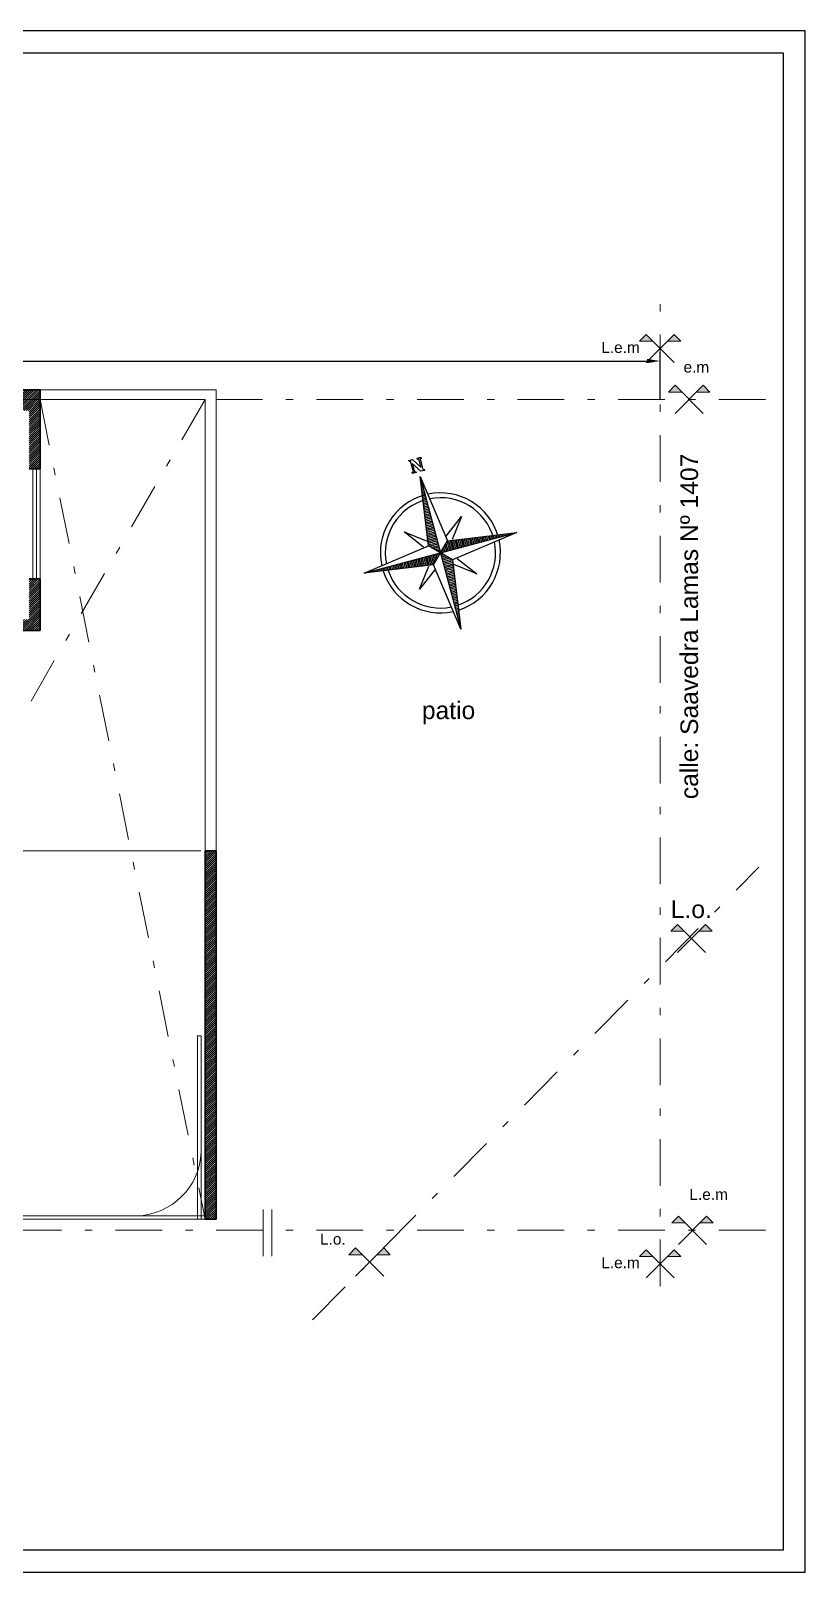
# Model space of a CAD drawing. Header units: millimetres. Extents: x 2761 to 3221, y 1635 to 1962.
# Drawn here: x 3210.88 to 3221.43, y 1697.65 to 1718.65 of the extents above; entities that cross this region are included whole.
import ezdxf

# ---------------------------------------------------------------- set-up
doc = ezdxf.new("R2010")
doc.units = ezdxf.units.MM
for name, pattern in [('ACAD_ISO10W100', [18, 12, -3, 0, -3]), ('DASHDOT', [25.4, 12.7, -6.35, 0, -6.35]), ('DASHED', [19.05, 12.7, -6.35])]:
    doc.linetypes.add(name, pattern=pattern)
doc.layers.get('Defpoints').update_dxf_attribs({"lineweight": 5})
for name, color, linetype, lineweight in [('Aberturas', 239, 'Continuous', 18), ('Cotas', 8, 'Continuous', 15), ('Ejes', 3, 'DASHDOT', 13), ('Muros', 6, 'Continuous', 50), ('Proyecciones', 249, 'DASHED', 0), ('Rayado', 7, 'Continuous', 15), ('Textos', 3, 'Continuous', 9)]:
    doc.layers.add(name, color=color, linetype=linetype, lineweight=lineweight)
doc.layers.add('No View', color=70, linetype='Continuous', plot=False)
doc.styles.add('cotas', font='romans.shx', dxfattribs={"width": 0.8})
doc.styles.get("Standard").update_dxf_attribs({"font": 'arial.ttf'})
doc.dimstyles.new('Esc 1-100', dxfattribs={"dimtxt": 0.2, "dimasz": 0.18, "dimexe": 0.12, "dimexo": 0, "dimgap": 0.08, "dimtad": 1, "dimzin": 4, "dimdsep": 46, "dimtxsty": 'cotas', "dimcen": 2.5, "dimclrd": 7, "dimclre": 7, "dimclrt": 256, "dimaunit": 1, "dimadec": 3, "dimazin": 0, "dimtfac": 1, "dimtmove": 1, "dimatfit": 3, "dimfxl": 0.12, "dimarcsym": 0})
picture_1 = doc.add_image_def('image1.png', size_in_pixel=(356, 237))
pattern_1 = [(45, (0, 0), (-0.01414213562, 0.01414213562), [])]

# ---------------------------------------------------------------- blocks, each defined once
blk = doc.blocks.new('Rotulo-PRONEV')
at = {"ltscale": 4}
for p, q in [((14.857, 1.299), (8.644, 1.299)), ((14.857, 0.801), (8.644, 0.801))]:
    blk.add_line(p, q, dxfattribs=at)
for points in [[(20.701, 2.099), (0.299, 2.099), (0.299, 29.398), (20.701, 29.398)], [(0.299, 1.797), (5.789, 1.797), (5.789, 0.294), (0.299, 0.294)], [(14.857, 0.296), (8.644, 0.296), (8.644, 1.8), (14.857, 1.8)], [(20.701, 1.8), (15.156, 1.8), (15.156, 0.296), (20.701, 0.296)]]:
    blk.add_lwpolyline(points, close=True, dxfattribs=at)
at = {"layer": 'No View'}
blk.add_line((9.444, 0.801), (9.444, 0.296), dxfattribs=at)
for points in [[(0, 0), (21, 0), (21, 29.7), (0, 29.7)], [(6.088, 1.793), (8.345, 1.793), (8.345, 0.298), (6.088, 0.298)]]:
    blk.add_lwpolyline(points, close=True, dxfattribs=at)
at = {"lineweight": 0, "insert": (0.685, 1.503), "char_height": 0.1803, "width": 5.63699, "attachment_point": 1, "line_spacing_factor": 0.999934}
blk.add_mtext('{\\fArial Narrow|b0|i0|c0|p34;\\H1.66667x;PRONEV\\P\\H0.6x;PROGRAMA DE ETIQUETADO DE VIVIENDAS \\P\\H0.66667x;CURSO DE ETIQUETADORES DE VIVIENDA}', dxfattribs=at)
at = {"lineweight": 0, "line_spacing_factor": 0.999934}
for s, insert, char_height, attachment_point in [('{\\fArial Narrow|b0|i0|c0|p34;PROTOTIPO:}', (8.844, 1.55), 0.1202, 4), ('{\\fArial Narrow|b0|i0|c0|p34;Caso Base}', (9.744, 1.55), 0.1202, 4), ('{\\fArial Narrow|b0|i0|c0|p34;NOMBRE | APELLIDO:}', (15.342, 1.599), 0.1202, 1), ('{\\fArial Narrow|b0|i0|c0|p34;CODIGO PROTOTIPO}:', (8.844, 1.048), 0.1202, 4), ('{\\fArial Narrow|b0|i0|c0|p34;PRT000033767}', (10.344, 1.05), 0.1202, 4), ('{\\fArial Narrow|b0|i0|c0|p34;ALESSANDRO KLEIN VOGT}', (17.929, 1.048), 0.35, 5), ('{\\fArial Narrow|b0|i0|c0|p34;PLANO}:', (8.844, 0.55), 0.1202, 4)]:
    blk.add_mtext(s, dxfattribs=dict(at, insert=insert, char_height=char_height, attachment_point=attachment_point))
image = blk.add_image(picture_1, insert=(6.088, 0.298), size_in_units=(2.257, 1.502))
image.dxf.flags = 7
blk = doc.blocks.new('*D353')
at = {"layer": 'Cotas', "color": 7, "lineweight": -2, "transparency": 16777216}
for p, q in [((3196.955, 1713.626), (3196.955, 1714.269)), ((3219.454, 1713.626), (3219.454, 1714.269)), ((3197.135, 1714.149), (3219.274, 1714.149))]:
    blk.add_line(p, q, dxfattribs=at)
at = {"layer": 'Cotas', "color": 7, "transparency": 16777216}
for points in [[(3197.135, 1714.179), (3197.135, 1714.119), (3196.955, 1714.149)], [(3219.274, 1714.179), (3219.274, 1714.119), (3219.454, 1714.149)]]:
    blk.add_solid(points, dxfattribs=at)
at = {"layer": 'Defpoints', "color": 0, "transparency": 16777216}
for p in [(3219.454, 1714.149), (3196.955, 1713.626), (3219.454, 1713.626)]:
    blk.add_point(p, dxfattribs=at)
at = {"layer": 'Cotas', "transparency": 16777216, "insert": (3208.204, 1714.329), "char_height": 0.2, "attachment_point": 5, "style": 'cotas'}
blk.add_mtext('38.43', dxfattribs=at)
blk = doc.blocks.new('*X5')
at = {"color": 0, "linetype": 'ByBlock'}
for p, q in [((-217.53, 160.4998), (-217.53, 160.5)), ((-217.52, 160.4984), (-217.52, 160.5)), ((-217.51, 160.497), (-217.51, 160.5)), ((-217.5, 160.4955), (-217.5, 160.5)), ((-217.49, 160.4941), (-217.49, 160.5)), ((-217.48, 160.4927), (-217.48, 160.5)), ((-217.47, 160.4913), (-217.47, 160.5)), ((-217.46, 160.4898), (-217.46, 160.5)), ((-217.45, 160.4884), (-217.45, 160.5)), ((-217.44, 160.487), (-217.44, 160.5)), ((-217.43, 160.4855), (-217.43, 160.5)), ((-217.42, 160.4841), (-217.42, 160.5)), ((-217.41, 160.4827), (-217.41, 160.5)), ((-217.4, 160.4812), (-217.4, 160.5)), ((-217.39, 160.4798), (-217.39, 160.5)), ((-217.38, 160.4784), (-217.38, 160.5)), ((-217.37, 160.477), (-217.37, 160.5)), ((-217.36, 160.4755), (-217.36, 160.5)), ((-217.35, 160.4741), (-217.35, 160.5)), ((-217.34, 160.4727), (-217.34, 160.5)), ((-217.33, 160.4712), (-217.33, 160.5)), ((-217.32, 160.4698), (-217.32, 160.5)), ((-217.31, 160.4684), (-217.31, 160.5)), ((-217.3, 160.467), (-217.3, 160.5)), ((-217.29, 160.4655), (-217.29, 160.5)), ((-217.28, 160.4641), (-217.28, 160.5)), ((-217.27, 160.4627), (-217.27, 160.5)), ((-217.26, 160.4613), (-217.26, 160.5)), ((-217.25, 160.4598), (-217.25, 160.5)), ((-217.24, 160.4584), (-217.24, 160.5)), ((-217.23, 160.457), (-217.23, 160.5)), ((-217.22, 160.4555), (-217.22, 160.5)), ((-217.21, 160.4541), (-217.21, 160.5)), ((-217.2, 160.4527), (-217.2, 160.5)), ((-217.19, 160.4512), (-217.19, 160.5)), ((-217.18, 160.4498), (-217.18, 160.5)), ((-217.17, 160.4484), (-217.17, 160.5)), ((-217.16, 160.447), (-217.16, 160.5)), ((-217.15, 160.4455), (-217.15, 160.5)), ((-217.14, 160.4441), (-217.14, 160.5)), ((-217.13, 160.4427), (-217.13, 160.5)), ((-217.12, 160.4412), (-217.12, 160.5)), ((-217.11, 160.4398), (-217.11, 160.5)), ((-217.1, 160.4384), (-217.1, 160.5)), ((-217.09, 160.4412), (-217.09, 160.5)), ((-217.08, 160.4512), (-217.08, 160.5)), ((-217.07, 160.4613), (-217.07, 160.5)), ((-217.06, 160.4712), (-217.06, 160.5)), ((-217.05, 160.4812), (-217.05, 160.5)), ((-217.04, 160.4913), (-217.04, 160.5))]:
    blk.add_line(p, q, dxfattribs=at)
blk = doc.blocks.new('Sbpln014')
at = {"color": 0, "linetype": 'ByBlock'}
for p, q in [((-0.156, 0.156), (0, 1.25)), ((0, 1.25), (0.156, 0.156)), ((0, 1.25), (0, 0)), ((-0.234, 0.156), (-0.469, 0.469)), ((-0.469, 0.469), (-0.156, 0.234)), ((0.156, 0.234), (0.469, 0.469)), ((0.469, 0.469), (0.234, 0.156)), ((-1.25, 0), (-0.156, 0.156)), ((-0.156, -0.156), (-1.25, 0)), ((0, 0), (-1.25, 0)), ((-0.156, 0.156), (0, 0)), ((-0.156, -0.156), (0, 0)), ((0, 0), (0.156, 0.156)), ((0, 0), (0.156, -0.156)), ((0, 0), (0, -1.25)), ((1.25, 0), (0, 0)), ((0.156, 0.156), (1.25, 0)), ((-0.469, -0.469), (-0.234, -0.156)), ((-0.156, -0.234), (-0.469, -0.469)), ((0, -1.25), (-0.156, -0.156)), ((0.156, -0.156), (0, -1.25)), ((1.25, 0), (0.156, -0.156)), ((0.469, -0.469), (0.156, -0.234)), ((0.234, -0.156), (0.469, -0.469))]:
    blk.add_line(p, q, dxfattribs=at)
blk.add_lwpolyline([(1.348, 0.064), (1.348, 0.044), (1.328, 0.044), (1.328, 0.103), (1.348, 0.103), (1.348, 0.083), (1.523, 0.083), (1.523, 0.103), (1.543, 0.103), (1.543, 0.044), (1.387, -0.053), (1.523, -0.053), (1.523, -0.034), (1.543, -0.034), (1.543, -0.092), (1.523, -0.092), (1.523, -0.073), (1.348, -0.073), (1.348, -0.092), (1.328, -0.092), (1.328, -0.034), (1.484, 0.064), (1.348, 0.064)], dxfattribs=at)
for radius, start, end in [(0.95, 92.5891, 177.4109), (0.873, 93.5464, 176.4536), (0.95, 0, 87.4109), (0.873, 0, 86.4536), (0.95, 182.5891, 267.4109), (0.873, 183.5464, 266.4536), (0.95, 270, 357.4109), (0.873, 270, 356.4536)]:
    blk.add_arc((0, 0), radius, start, end, dxfattribs=at)
for p, xscale, yscale, zscale, rotation in [((-401.25, -542.578), 2.499999999999996, 2.499999999999996, 2.499999999999996, 270), ((-542.578, 401.25), 2.5, 2.5, 2.5, 180), ((401.25, 542.578), 2.5, 2.5, 2.5, 90)]:
    blk.add_blockref('*X5', p, dxfattribs=dict(at, xscale=xscale, yscale=yscale, zscale=zscale, rotation=rotation))
at = {"color": 0, "linetype": 'ByBlock', "xscale": 2.5, "yscale": 2.5, "zscale": 2.5}
blk.add_blockref('*X5', (542.578, -401.25), dxfattribs=at)

msp = doc.modelspace()

# ---------------------------------------------------------------- hatches: boundary and pattern name
at = {"layer": 'Rayado', "lineweight": 20}
h = msp.add_hatch(dxfattribs=at)
h.set_pattern_fill('_USER', color=256, scale=0.02, angle=45, pattern_type=0)
h.set_pattern_definition(pattern_1)
h.paths.add_polyline_path([(3211.005, 1711.179), (3210.855, 1711.179), (3210.855, 1710.626), (3209.555, 1710.626), (3209.555, 1709.76), (3209.705, 1709.76), (3209.705, 1710.476), (3211.005, 1710.476)], flags=0)
h.paths.add_polyline_path([(3211.005, 1711.179), (3210.855, 1711.179), (3210.855, 1710.626), (3209.555, 1710.626), (3209.555, 1709.76), (3209.705, 1709.76), (3209.705, 1710.476), (3211.005, 1710.476)], flags=0)
h.paths.add_polyline_path([(3209.555, 1710.626), (3206.405, 1710.626), (3206.405, 1710.476), (3209.555, 1710.476)], flags=17)
h.paths.add_polyline_path([(3211.005, 1711.179), (3210.855, 1711.179), (3210.855, 1710.626), (3209.555, 1710.626), (3209.555, 1710.476), (3209.555, 1709.76), (3209.705, 1709.76), (3209.705, 1710.476), (3211.005, 1710.476)], flags=0)
h.paths.add_polyline_path([(3211.005, 1713.756), (3205.305, 1713.756), (3205.305, 1713.626), (3211.005, 1713.626)])
h.paths.add_polyline_path([(3205.305, 1713.756), (3199.605, 1713.756), (3199.605, 1713.626), (3205.305, 1713.626)])
h.paths.add_polyline_path([(3205.305, 1713.626), (3199.605, 1713.626), (3199.605, 1712.676), (3199.755, 1712.676), (3199.755, 1713.476), (3203.055, 1713.476), (3203.055, 1711.476), (3204.305, 1711.476), (3204.305, 1712.426), (3204.155, 1712.426), (3204.155, 1711.626), (3203.205, 1711.626), (3203.205, 1713.476), (3205.155, 1713.476), (3205.155, 1711.626), (3205.105, 1711.626), (3205.105, 1711.476), (3205.155, 1711.476), (3205.155, 1708.414), (3205.305, 1708.414)])
h.paths.add_polyline_path([(3204.205, 1710.626), (3199.755, 1710.626), (3199.755, 1711.276), (3199.605, 1711.276), (3199.605, 1710.476), (3200.905, 1710.476), (3200.905, 1709.676), (3201.055, 1709.676), (3201.055, 1710.476), (3204.205, 1710.476)], flags=17)
h.paths.add_polyline_path([(3204.205, 1709.626), (3204.055, 1709.626), (3204.055, 1707.476), (3201.055, 1707.476), (3201.055, 1708.276), (3200.905, 1708.276), (3200.905, 1707.476), (3200.805, 1707.476), (3200.805, 1707.326), (3204.205, 1707.326)])
h.paths.add_polyline_path([(3200.105, 1707.326), (3200.205, 1707.326), (3200.205, 1707.476), (3199.955, 1707.476), (3199.955, 1706.676), (3200.105, 1706.676)])
h.paths.add_polyline_path([(3200.105, 1705.176), (3199.955, 1705.176), (3199.955, 1702.306), (3200.555, 1702.306), (3200.555, 1702.456), (3202.555, 1702.456), (3202.555, 1702.606), (3200.105, 1702.606)])
h.paths.add_polyline_path([(3203.655, 1703.704), (3203.505, 1703.704), (3203.505, 1702.606), (3203.455, 1702.606), (3203.455, 1702.456), (3203.705, 1702.456), (3203.705, 1702.606), (3203.655, 1702.606)])
h.paths.add_polyline_path([(3205.305, 1705.01), (3205.155, 1705.01), (3205.155, 1702.606), (3204.055, 1702.606), (3204.055, 1702.456), (3205.305, 1702.456)])
h.paths.add_polyline_path([(3205.455, 1705.01), (3205.305, 1705.01), (3205.305, 1702.456), (3206.448, 1702.456), (3206.448, 1702.606), (3205.455, 1702.606)])
h.paths.add_polyline_path([(3206.164, 1706.156), (3205.455, 1706.156), (3205.455, 1708.414), (3205.305, 1708.414), (3205.305, 1705.01), (3205.455, 1705.01), (3205.455, 1706.006), (3206.164, 1706.006)])
h.paths.add_polyline_path([(3205.305, 1708.414), (3205.155, 1708.414), (3205.155, 1706.156), (3204.455, 1706.156), (3204.455, 1706.006), (3205.155, 1706.006), (3205.155, 1705.01), (3205.305, 1705.01)])
h.paths.add_polyline_path([(3205.455, 1711.476), (3205.505, 1711.476), (3205.505, 1711.626), (3205.455, 1711.626), (3205.455, 1713.476), (3207.405, 1713.476), (3207.405, 1711.626), (3206.455, 1711.626), (3206.455, 1712.426), (3206.305, 1712.426), (3206.305, 1711.476), (3207.555, 1711.476), (3207.555, 1713.476), (3210.855, 1713.476), (3210.855, 1712.679), (3211.005, 1712.679), (3211.005, 1713.626), (3205.305, 1713.626), (3205.305, 1708.414), (3205.455, 1708.414)])
h.paths.add_polyline_path([(3206.555, 1709.626), (3206.405, 1709.626), (3206.405, 1707.326), (3209.815, 1707.326), (3209.815, 1707.476), (3209.705, 1707.476), (3209.705, 1707.476), (3209.705, 1708.26), (3209.555, 1708.26), (3209.555, 1707.476), (3206.555, 1707.476)])
h.paths.add_polyline_path([(3211.005, 1711.179), (3210.855, 1711.179), (3210.855, 1710.626), (3206.405, 1710.626), (3206.405, 1710.476), (3209.555, 1710.476), (3209.555, 1709.76), (3209.705, 1709.76), (3209.705, 1710.476), (3211.005, 1710.476)], flags=0)
h.paths.add_polyline_path([(3210.655, 1707.476), (3210.45, 1707.476), (3210.45, 1707.326), (3210.505, 1707.326), (3210.505, 1706.68), (3210.655, 1706.68)])
h.paths.add_polyline_path([(3210.655, 1705.18), (3210.505, 1705.18), (3210.505, 1702.606), (3208.097, 1702.606), (3208.097, 1702.306), (3210.655, 1702.306)])
h.paths.add_polyline_path([(3207.105, 1703.704), (3206.955, 1703.704), (3206.955, 1702.606), (3206.748, 1702.606), (3206.748, 1702.456), (3207.198, 1702.456), (3207.198, 1702.606), (3207.105, 1702.606)])
h.paths.add_polyline_path([(3213.404, 1707.476), (3213.254, 1707.476), (3213.254, 1702.456), (3213.404, 1702.456)])
h.paths.add_polyline_path([(3196.955, 1702.606), (3196.805, 1702.606), (3196.805, 1702.306), (3196.955, 1702.306)])
h.paths.add_polyline_path([(3197.005, 1702.606), (3196.955, 1702.606), (3196.955, 1702.306), (3197.005, 1702.306)])
h.paths.add_polyline_path([(3197.255, 1702.606), (3197.005, 1702.606), (3197.005, 1702.306), (3197.255, 1702.306)])
h = msp.add_hatch(dxfattribs=at)
h.set_pattern_fill('_USER', color=256, scale=0.02, angle=45, pattern_type=0)
h.set_pattern_definition(pattern_1)
h.paths.add_polyline_path([(3211.005, 1711.179), (3210.855, 1711.179), (3210.855, 1710.626), (3209.555, 1710.626), (3209.555, 1709.76), (3209.705, 1709.76), (3209.705, 1710.476), (3211.005, 1710.476)])
at = {"layer": 'Textos'}
h = msp.add_hatch(color=256, dxfattribs=at)
h.paths.add_polyline_path([(3219.262, 1714.511), (3219.172, 1714.419), (3219.354, 1714.419)])
h.paths.add_polyline_path([(3219.646, 1714.511), (3219.554, 1714.419), (3219.735, 1714.419)])
h = msp.add_hatch(color=256, dxfattribs=at)
h.paths.add_polyline_path([(3219.658, 1713.818), (3219.568, 1713.726), (3219.75, 1713.726)])
h.paths.add_polyline_path([(3220.042, 1713.818), (3219.95, 1713.726), (3220.131, 1713.726)])
at = {"layer": 'Textos', "lineweight": 18}
h = msp.add_hatch(color=7, dxfattribs=at)
h.paths.add_polyline_path([(3219.69, 1706.473), (3219.601, 1706.381), (3219.782, 1706.381)])
h.paths.add_polyline_path([(3220.074, 1706.473), (3219.983, 1706.381), (3220.164, 1706.381)])
at = {"layer": 'Textos'}
h = msp.add_hatch(color=256, dxfattribs=at)
h.paths.add_polyline_path([(3219.704, 1702.498), (3219.614, 1702.406), (3219.796, 1702.406)])
h.paths.add_polyline_path([(3220.088, 1702.498), (3219.996, 1702.406), (3220.178, 1702.406)])
h = msp.add_hatch(color=256, dxfattribs=at)
h.paths.add_polyline_path([(3215.305, 1702.065), (3215.215, 1701.973), (3215.397, 1701.973)])
h.paths.add_polyline_path([(3215.689, 1702.065), (3215.597, 1701.973), (3215.778, 1701.973)])
h = msp.add_hatch(color=256, dxfattribs=at)
h.paths.add_polyline_path([(3219.262, 1702.041), (3219.172, 1701.949), (3219.354, 1701.949)])
h.paths.add_polyline_path([(3219.646, 1702.041), (3219.554, 1701.949), (3219.735, 1701.949)])

# ---------------------------------------------------------------- linework, layer by layer
at = {"layer": 'Aberturas'}
for p, q in [((3210.905, 1712.679), (3210.905, 1711.179)), ((3210.955, 1712.679), (3210.955, 1711.179)), ((3211.005, 1712.679), (3211.005, 1711.179))]:
    msp.add_line(p, q, dxfattribs=at)
for points in [[(3213.151, 1702.456), (3213.201, 1702.456), (3213.201, 1704.956), (3213.151, 1704.956)], [(3213.254, 1702.502), (3210.654, 1702.502), (3210.654, 1702.456), (3213.254, 1702.456)]]:
    msp.add_lwpolyline(points, close=True, dxfattribs=at)
msp.add_arc((3212.297, 1703.406), 0.904, 271.4959, 357.9586, dxfattribs=at)
at = {"layer": 'Cotas', "color": 7, "lineweight": 20}
for p, q in [((3211.005, 1713.626), (3213.254, 1713.626)), ((3213.254, 1702.456), (3213.404, 1702.456))]:
    msp.add_line(p, q, dxfattribs=at)
at = {"layer": 'Ejes', "ltscale": 0.05}
for p, q in [((3219.454, 1701.543), (3219.454, 1715.001)), ((3220.888, 1713.626), (3195.92, 1713.626)), ((3213.254, 1713.626), (3209.705, 1707.476)), ((3211.005, 1713.626), (3213.254, 1702.456)), ((3214.719, 1701.085), (3220.799, 1707.252)), ((3220.888, 1702.307), (3195.92, 1702.307))]:
    msp.add_line(p, q, dxfattribs=at)
at = {"layer": 'Muros', "lineweight": 35}
for p, q in [((3211.005, 1713.756), (3199.605, 1713.756)), ((3211.005, 1713.756), (3211.005, 1712.679)), ((3211.005, 1712.679), (3210.855, 1712.679)), ((3211.005, 1711.179), (3210.855, 1711.179)), ((3211.005, 1711.179), (3211.005, 1710.476)), ((3211.005, 1710.476), (3209.705, 1710.476))]:
    msp.add_line(p, q, dxfattribs=at)
at = {"layer": 'Muros', "color": 1, "lineweight": 20}
for p, q in [((3211.005, 1713.756), (3213.404, 1713.756)), ((3211.005, 1713.626), (3213.254, 1713.626)), ((3213.254, 1713.626), (3213.254, 1702.456)), ((3213.404, 1713.756), (3213.404, 1702.456))]:
    msp.add_line(p, q, dxfattribs=at)
at = {"layer": 'Muros', "lineweight": 35}
msp.add_lwpolyline([(3213.254, 1707.476), (3213.404, 1707.476), (3213.404, 1702.456), (3213.254, 1702.456)], close=True, dxfattribs=at)
at = {"layer": 'Proyecciones', "ltscale": 0.2}
msp.add_line((3210.655, 1707.476), (3213.254, 1707.476), dxfattribs=at)
at = {"layer": 'Textos'}
for p, q in [((3219.262, 1714.511), (3219.172, 1714.419)), ((3219.262, 1714.511), (3219.646, 1714.127)), ((3219.262, 1714.127), (3219.646, 1714.511)), ((3219.646, 1714.511), (3219.735, 1714.419)), ((3219.354, 1714.419), (3219.172, 1714.419)), ((3219.735, 1714.419), (3219.554, 1714.419)), ((3219.658, 1713.818), (3219.568, 1713.726)), ((3219.658, 1713.818), (3220.042, 1713.434)), ((3219.658, 1713.434), (3220.042, 1713.818)), ((3220.042, 1713.818), (3220.131, 1713.726)), ((3219.75, 1713.726), (3219.568, 1713.726)), ((3220.131, 1713.726), (3219.95, 1713.726)), ((3214.045, 1702.59), (3214.045, 1701.955)), ((3214.164, 1702.59), (3214.164, 1701.955)), ((3219.704, 1702.498), (3219.614, 1702.406)), ((3219.704, 1702.498), (3220.088, 1702.114)), ((3219.704, 1702.114), (3220.088, 1702.498)), ((3220.088, 1702.498), (3220.178, 1702.406)), ((3219.796, 1702.406), (3219.614, 1702.406)), ((3220.178, 1702.406), (3219.996, 1702.406)), ((3215.305, 1702.065), (3215.215, 1701.973)), ((3215.305, 1702.065), (3215.689, 1701.681)), ((3215.305, 1701.681), (3215.689, 1702.065)), ((3215.689, 1702.065), (3215.778, 1701.973)), ((3215.397, 1701.973), (3215.215, 1701.973)), ((3215.778, 1701.973), (3215.597, 1701.973)), ((3219.262, 1702.041), (3219.172, 1701.949)), ((3219.354, 1701.949), (3219.172, 1701.949)), ((3219.262, 1702.041), (3219.646, 1701.657)), ((3219.262, 1701.657), (3219.646, 1702.041)), ((3219.735, 1701.949), (3219.554, 1701.949)), ((3219.646, 1702.041), (3219.735, 1701.949))]:
    msp.add_line(p, q, dxfattribs=at)
at = {"layer": 'Textos', "color": 7, "linetype": 'ACAD_ISO10W100', "lineweight": 18}
for p, q in [((3219.69, 1706.473), (3219.601, 1706.381)), ((3220.074, 1706.473), (3220.164, 1706.381)), ((3219.782, 1706.381), (3219.601, 1706.381)), ((3220.164, 1706.381), (3219.983, 1706.381))]:
    msp.add_line(p, q, dxfattribs=at)
at = {"layer": 'Textos', "color": 7, "linetype": 'ACAD_ISO10W100', "lineweight": 18, "ltscale": 0.16}
for p, q in [((3219.69, 1706.473), (3220.074, 1706.089)), ((3219.69, 1706.089), (3220.074, 1706.473))]:
    msp.add_line(p, q, dxfattribs=at)

# ---------------------------------------------------------------- block references
at = {"rotation": 270}
msp.add_blockref('Rotulo-PRONEV', (3191.731, 1718.647), dxfattribs=at)
at = {"ltscale": 0.7, "xscale": 0.8605317641614497, "yscale": 0.8605317641614497, "zscale": 0.8605317641614497, "rotation": 105.0000000000084}
msp.add_blockref('Sbpln014', (3216.461, 1711.535), dxfattribs=at)

# ---------------------------------------------------------------- texts
at = {"layer": 'Textos', "char_height": 0.15, "width": 2.1098, "attachment_point": 3}
for s, insert in [('{\\fArial|b0|i0|c0|p34;L.e.m}', (3219.177, 1714.409)), ('{\\fArial|b0|i0|c0|p34;e.m}', (3220.123, 1714.142)), ('{\\fArial|b0|i0|c0|p34;L.e.m}', (3220.378, 1702.87)), ('{\\fArial|b0|i0|c0|p34;L.o.}', (3215.17, 1702.261)), ('{\\fArial|b0|i0|c0|p34;L.e.m}', (3219.177, 1701.939))]:
    msp.add_mtext(s, dxfattribs=dict(at, insert=insert))
at = {"layer": 'Textos', "color": 7, "insert": (3219.731, 1708.179), "char_height": 0.24, "width": 4.92052, "attachment_point": 1, "rotation": 90}
msp.add_mtext('calle: Saavedra Lamas Nº 1407', dxfattribs=at)
at = {"layer": 'Textos', "color": 7, "insert": (3216.208, 1709.51), "char_height": 0.24, "width": 1.62542, "attachment_point": 1}
msp.add_mtext('{\\fArial|b0|i0|c0|p34;patio}', dxfattribs=at)
at = {"layer": 'Textos', "color": 7, "lineweight": 18, "insert": (3220.159, 1706.8), "char_height": 0.24, "width": 1.51542, "attachment_point": 3}
msp.add_mtext('{\\fArial|b0|i0|c0|p34;L.o.}', dxfattribs=at)

# ---------------------------------------------------------------- dimensions: what is measured, and where the dimension line sits
at = {"layer": 'Cotas'}
dim = msp.add_linear_dim(base=(3219.454, 1714.149), p1=(3196.955, 1713.626), p2=(3219.454, 1713.626), text='38.43', dimstyle='Esc 1-100', dxfattribs=at)
dim.commit()
dim.dimension.update_dxf_attribs({"geometry": '*D353', "text_midpoint": (3208.204, 1714.329)})

doc.saveas('drawing.dxf')
